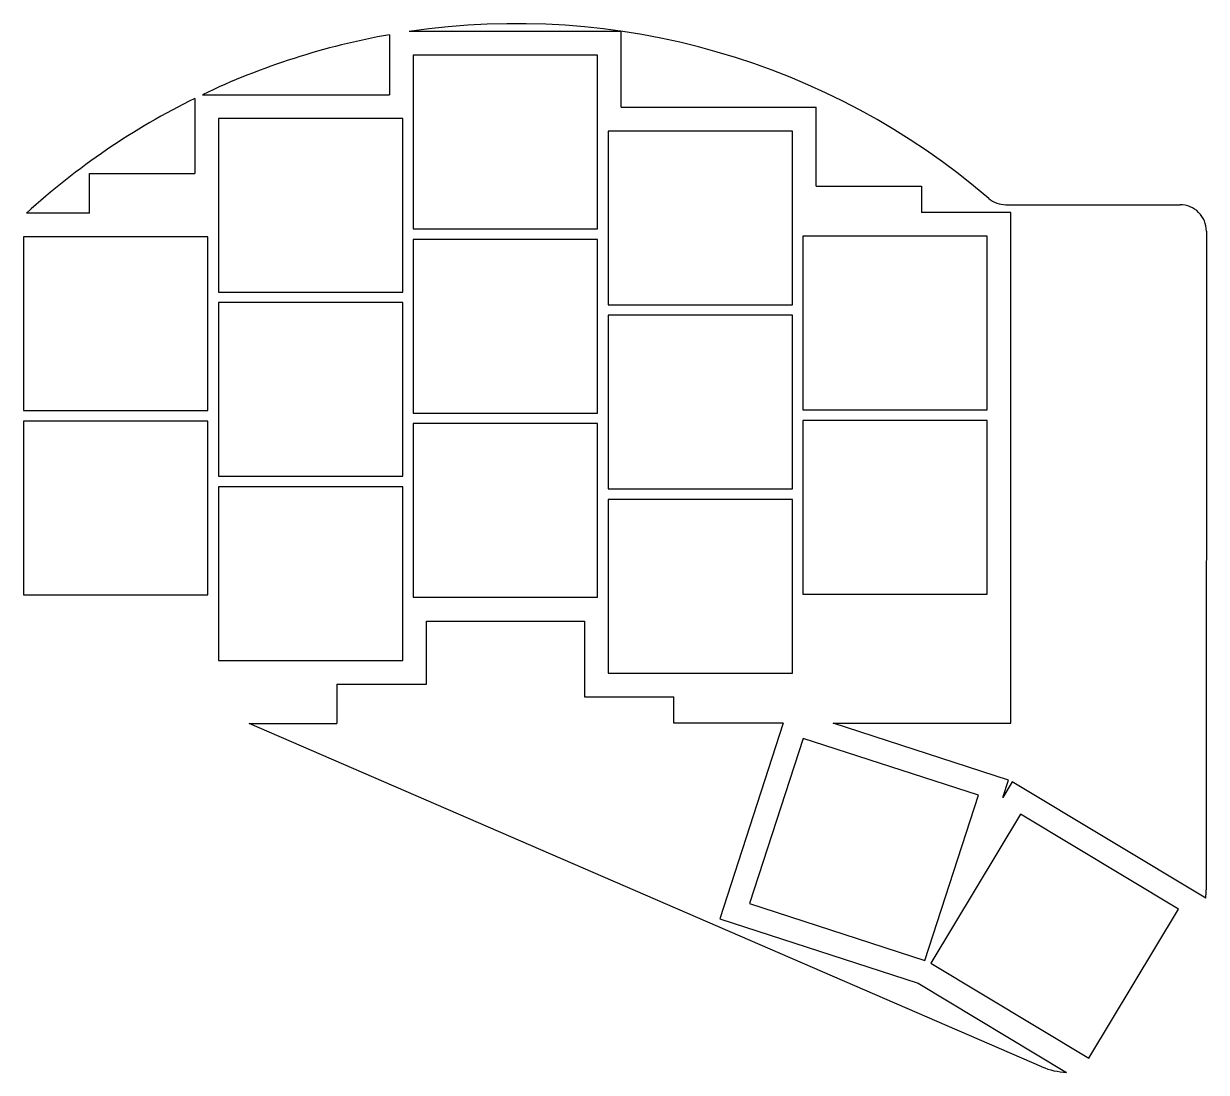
# Model space of a CAD drawing. Header units: millimetres. Extents: x 91 to 204, y -136 to -36.
import ezdxf

# ---------------------------------------------------------------- set-up
doc = ezdxf.new("R2010")
doc.units = ezdxf.units.MM

msp = doc.modelspace()

# ---------------------------------------------------------------- linework, layer by layer
for p, q in [((126, -37.55), (126, -43.25)), ((148, -37.25), (127.85, -37.25)), ((148, -44.45), (148, -37.25)), ((145.75, -39.5), (128.25, -39.5)), ((128.25, -39.5), (128.25, -56)), ((145.75, -56), (145.75, -39.5)), ((107.5, -43.61), (107.5, -50.75)), ((108.24, -43.25), (126, -43.25)), ((148, -44.45), (166.5, -44.45)), ((166.5, -51.95), (166.5, -44.45)), ((127.25, -45.5), (109.75, -45.5)), ((109.75, -45.5), (109.75, -62)), ((127.25, -62), (127.25, -45.5)), ((164.25, -46.7), (146.75, -46.7)), ((146.75, -46.7), (146.75, -63.2)), ((164.25, -63.2), (164.25, -46.7)), ((97.5, -50.75), (107.5, -50.75)), ((97.5, -54.5), (97.5, -50.75)), ((166.5, -51.95), (176.5, -51.95)), ((176.5, -51.95), (176.5, -54.45)), ((184.52, -53.7), (201.05, -53.7)), ((97.5, -54.5), (91.52, -54.5)), ((185, -54.45), (176.5, -54.45)), ((185, -102.95), (185, -54.45)), ((128.25, -56), (145.75, -56)), ((108.75, -56.75), (91.25, -56.75)), ((91.25, -56.75), (91.25, -73.25)), ((108.75, -73.25), (108.75, -56.75)), ((145.75, -57), (128.25, -57)), ((128.25, -57), (128.25, -73.5)), ((145.75, -73.5), (145.75, -57)), ((182.75, -56.7), (165.25, -56.7)), ((165.25, -56.7), (165.25, -73.2)), ((182.75, -73.2), (182.75, -56.7)), ((203.55, -56.2), (203.54, -118.78)), ((109.75, -62), (127.25, -62)), ((127.25, -63), (109.75, -63)), ((109.75, -63), (109.75, -79.5)), ((127.25, -79.5), (127.25, -63)), ((146.75, -63.2), (164.25, -63.2)), ((164.25, -64.2), (146.75, -64.2)), ((146.75, -64.2), (146.75, -80.7)), ((164.25, -80.7), (164.25, -64.2)), ((91.25, -73.25), (108.75, -73.25)), ((128.25, -73.5), (145.75, -73.5)), ((165.25, -73.2), (182.75, -73.2)), ((108.75, -74.25), (91.25, -74.25)), ((91.25, -74.25), (91.25, -90.75)), ((108.75, -90.75), (108.75, -74.25)), ((145.75, -74.5), (128.25, -74.5)), ((128.25, -74.5), (128.25, -91)), ((145.75, -91), (145.75, -74.5)), ((182.75, -74.2), (165.25, -74.2)), ((165.25, -74.2), (165.25, -90.7)), ((182.75, -90.7), (182.75, -74.2)), ((109.75, -79.5), (127.25, -79.5)), ((127.25, -80.5), (109.75, -80.5)), ((109.75, -80.5), (109.75, -97)), ((127.25, -97), (127.25, -80.5)), ((146.75, -80.7), (164.25, -80.7)), ((164.25, -81.7), (146.75, -81.7)), ((146.75, -81.7), (146.75, -98.2)), ((164.25, -98.2), (164.25, -81.7)), ((91.25, -90.75), (108.75, -90.75)), ((165.25, -90.7), (182.75, -90.7)), ((128.25, -91), (145.75, -91)), ((129.5, -99.25), (129.5, -93.25)), ((129.5, -93.25), (144.5, -93.25)), ((144.5, -93.25), (144.5, -100.45)), ((109.75, -97), (127.25, -97)), ((146.75, -98.2), (164.25, -98.2)), ((121, -99.25), (121, -103)), ((121, -99.25), (129.5, -99.25)), ((144.5, -100.45), (153, -100.45)), ((153, -102.95), (153, -100.45)), ((187.94, -135.6), (112.65, -103)), ((112.65, -103), (121, -103)), ((163.38, -102.95), (153, -102.95)), ((163.38, -102.95), (157.34, -121.54)), ((168.1, -102.95), (185, -102.95)), ((184.76, -108.36), (168.1, -102.95)), ((165.28, -104.4), (160.18, -120.09)), ((181.92, -109.81), (165.28, -104.4)), ((184.22, -110.03), (184.76, -108.36)), ((185.12, -108.53), (184.22, -110.03)), ((203.49, -119.57), (185.12, -108.53)), ((176.82, -125.5), (181.92, -109.81)), ((185.89, -111.61), (177.39, -125.76)), ((200.89, -120.63), (185.89, -111.61)), ((160.18, -120.09), (176.82, -125.5)), ((192.39, -134.77), (200.89, -120.63)), ((157.34, -121.54), (176.18, -127.66)), ((177.39, -125.76), (192.39, -134.77)), ((176.18, -127.66), (190.28, -136.13))]:
    msp.add_line(p, q)
for centre, radius, start, end in [((138, -105.5), 69, 49.4149, 98.4555), ((138, -105.5), 69, 100.0154, 115.5547), ((138, -105.5), 69, 116.2334, 132.3426), ((184.52, -51.2), 2.5, 229.4149, 270), ((201.05, -56.2), 2.5, 359.9933, 90), ((197.04, -118.78), 6.5, 352.9847, 359.9933), ((201.04, -118.78), 2.5, 359.993305, 359.9933079), ((190.52, -129.63), 6.5, 246.5893, 267.884), ((188.93, -133.3), 2.5, 246.5892797, 246.5892829)]:
    msp.add_arc(centre, radius, start, end)

doc.saveas('drawing.dxf')
